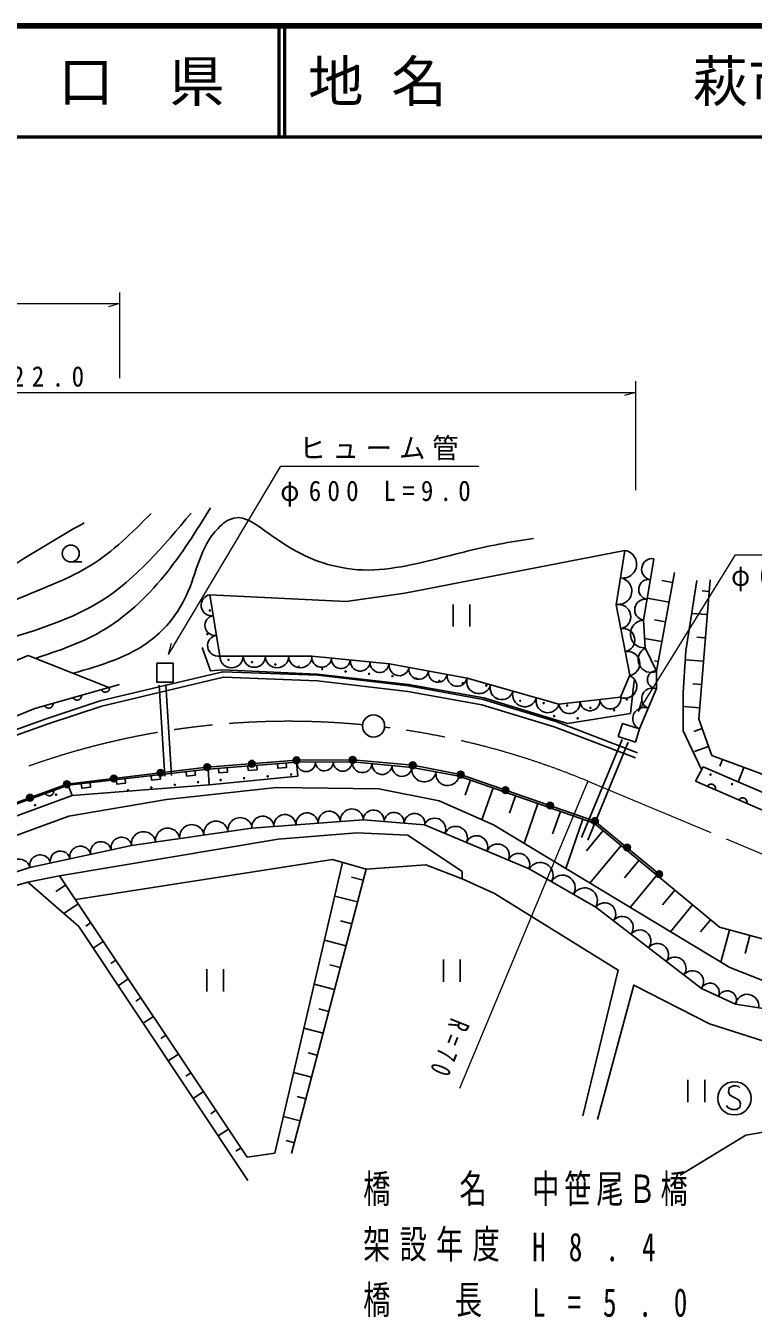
# Model space of a CAD drawing. Units: millimetres, scale not verified. Extents: x 40000 to 680000, y 20000 to 380000.
# Drawn here: x 344959 to 410482, y 263693 to 380000 of the extents above; entities that cross this region are included whole.
import ezdxf
from ezdxf.enums import TextEntityAlignment as Align

# ---------------------------------------------------------------- set-up
doc = ezdxf.new("R2010")
doc.units = ezdxf.units.MM
doc.header["$LTSCALE"] = 1000
doc.linetypes.add('CHAIN', pattern=[18.5, 12, -1.5, 3.5, -1.5])
for name, color, linetype, lineweight in [('M-BGD', 7, 'Continuous', 25), ('M-BMK', 2, 'CHAIN', 13), ('M-BMK-SRVR', 3, 'Continuous', 25), ('M-STR-HTXT', 7, 'Continuous', 13), ('M-STR-STRC', 7, 'Continuous', 25), ('M-TTL', 2, 'Continuous', 140), ('M-TTL-LINE', 7, 'Continuous', 50)]:
    doc.layers.add(name, color=color, linetype=linetype, lineweight=lineweight)
doc.layers.add('M-STR-STR1', color=1, linetype='Continuous')
doc.layers.add('M-TTL-TXT', color=7, linetype='Continuous')
doc.styles.add('ＭＳ ゴシック', font='')
doc.styles.get('ＭＳ ゴシック').set_extended_font_data('MS Gothic')

msp = doc.modelspace()

# ---------------------------------------------------------------- linework, layer by layer
at = {"layer": 'M-BGD'}
for p, q in [((398931, 332746), (398154, 327865)), ((349008, 331717), (350008, 331717)), ((400595, 326478), (401538, 331970)), ((403408, 330750), (401760, 321873)), ((403243, 329862), (402242, 330048)), ((361547, 328759), (362438, 323222)), ((402913, 328087), (400935, 328454)), ((406509, 329062), (405889, 329112)), ((383451, 327885), (383451, 325885)), ((384971, 325885), (384971, 327885)), ((398154, 327865), (399366, 321503)), ((406341, 326967), (404940, 327079)), ((400762, 323981), (400595, 326478)), ((402584, 326312), (401607, 326493)), ((402255, 324536), (400706, 324824)), ((406173, 324872), (405392, 324935)), ((401760, 321873), (400762, 323981)), ((345171, 323291), (352437, 320415)), ((362438, 323222), (370712, 323222)), ((370712, 323222), (377713, 322522)), ((377713, 322522), (384715, 321249)), ((401925, 322761), (401604, 322820)), ((406006, 322777), (404362, 322908)), ((384715, 321249), (392989, 318894)), ((398539, 319530), (399366, 321503)), ((399430, 318066), (399763, 321041)), ((401760, 320320), (401760, 321873)), ((357480, 312431), (356976, 320626)), ((358079, 312468), (357575, 320662)), ((400255, 316677), (401760, 320320)), ((405838, 320682), (405038, 320746)), ((392989, 318894), (398539, 319530)), ((405671, 318587), (404188, 318705)), ((405880, 316722), (405124, 316450)), ((395023, 306898), (398679, 315723)), ((395578, 306668), (399234, 315493)), ((406467, 315088), (405210, 314636)), ((348665, 311688), (361297, 313232)), ((348771, 311600), (361373, 313051)), ((361297, 313232), (369351, 313847)), ((361373, 313051), (369349, 313672)), ((369349, 313672), (374373, 313724)), ((369351, 313847), (374403, 313879)), ((374373, 313724), (379759, 313206)), ((374403, 313879), (379809, 313397)), ((379759, 313206), (384006, 312429)), ((379809, 313397), (384131, 312560)), ((405963, 313257), (405297, 311981)), ((407715, 313918), (407490, 313307)), ((409625, 313212), (409137, 311892)), ((384131, 312560), (396230, 308377)), ((385019, 312075), (384545, 310720)), ((436475, 298396), (405297, 311981)), ((342004, 309274), (348665, 311688)), ((349134, 310668), (348771, 311600)), ((361476, 311652), (349134, 310668)), ((387044, 311367), (386038, 308490)), ((389069, 310659), (388516, 309076)), ((391095, 309952), (389839, 306360)), ((365311, 307735), (375336, 308493)), ((375336, 308493), (380871, 308027)), ((393120, 309244), (392418, 307236)), ((395145, 308536), (393593, 304095)), ((396230, 308377), (402013, 303600)), ((354474, 306162), (365311, 307735)), ((380871, 308027), (390310, 304065)), ((396964, 307512), (395456, 305697)), ((345327, 304181), (354474, 306162)), ((398577, 306173), (395764, 302785)), ((400190, 304834), (398885, 303262)), ((336958, 301555), (345327, 304181)), ((375606, 304044), (368892, 278421)), ((390310, 304065), (396311, 300627)), ((348547, 302607), (347665, 302018)), ((347983, 303452), (364908, 278098)), ((375348, 303059), (374300, 303333)), ((401803, 303495), (399395, 300594)), ((374832, 301088), (372788, 301623)), ((403416, 302156), (402313, 300827)), ((349676, 300917), (348375, 300049)), ((396311, 300627), (405812, 293286)), ((405029, 300816), (403026, 298404)), ((350804, 299226), (350351, 298924)), ((374315, 299117), (373320, 299378)), ((406642, 299477), (405742, 298393)), ((408361, 298561), (407578, 295657)), ((410187, 298069), (409748, 296442)), ((351932, 297536), (351025, 296930)), ((373799, 297146), (371861, 297653)), ((353061, 295846), (352606, 295542)), ((373282, 295175), (372340, 295422)), ((382578, 295905), (382578, 293905)), ((384098, 293905), (384098, 295905)), ((361258, 295031), (361258, 293031)), ((362778, 293031), (362778, 295031)), ((354189, 294156), (353277, 293547)), ((372766, 293204), (370934, 293684)), ((405812, 293286), (408900, 291888)), ((355317, 292465), (354861, 292160)), ((356446, 290775), (355530, 290164)), ((372249, 291233), (371360, 291466)), ((408900, 291888), (417352, 290548)), ((371733, 289262), (370008, 289714)), ((357574, 289085), (357115, 288779)), ((358702, 287395), (357783, 286781)), ((371216, 287291), (370380, 287510)), ((359831, 285704), (359370, 285397)), ((370700, 285320), (369081, 285744)), ((404597, 285070), (404597, 283070)), ((406117, 283070), (406117, 285070)), ((360959, 284014), (360036, 283398)), ((370183, 283349), (369400, 283554)), ((362087, 282324), (361625, 282015)), ((369666, 281378), (368154, 281774)), ((363216, 280634), (362288, 280015)), ((369150, 279407), (368421, 279598)), ((364344, 278944), (363879, 278633))]:
    msp.add_line(p, q, dxfattribs=at)
for points in [[(398931, 332746), (379103, 328906), (373824, 328152), (361547, 328759)], [(405408, 330043), (404410, 323719), (404188, 319947), (404188, 316508), (405797, 313068)], [(406592, 330110), (405587, 317539), (406760, 314270), (443049, 300861), (473668, 287078)], [(399430, 318066), (393765, 317175), (386213, 319461), (379434, 320688), (371209, 321619), (362708, 322006), (361594, 321892), (360844, 324005)], [(309469, 301585), (319106, 309379), (329163, 315832), (338550, 320525), (345171, 323291)], [(285374, 273698), (323466, 304466), (328398, 308427), (332701, 311252), (337574, 313882), (342510, 316061), (346797, 317597), (351660, 319196), (358109, 320729), (362707, 321827), (371260, 321505), (379442, 320546), (386169, 319329), (392705, 317342), (400054, 314536)], [(285688, 273309), (323779, 304076), (328693, 308022), (332957, 310823), (337794, 313432), (342695, 315596), (346959, 317124), (351797, 318715), (358225, 320242), (362756, 321324), (371221, 321006), (379368, 320051), (386051, 318842), (392543, 316869), (399875, 314069)], [(353400, 320688), (345763, 318524), (340735, 316487), (336279, 314578), (330806, 311586), (326083, 308404), (321310, 304713), (301579, 287719)], [(351743, 320218), (351800, 320135), (351868, 320071), (351966, 320016), (352056, 319991), (352157, 319987), (352281, 320021), (352364, 320078), (352428, 320146), (352483, 320245), (352508, 320335), (352512, 320436)], [(346651, 318776), (346708, 318692), (346776, 318628), (346875, 318573), (346965, 318549), (347066, 318544), (347189, 318579), (347272, 318636), (347336, 318704), (347392, 318803), (347416, 318893), (347421, 318994)], [(349197, 319497), (349254, 319413), (349322, 319349), (349420, 319294), (349510, 319270), (349612, 319265), (349735, 319300), (349818, 319357), (349882, 319425), (349937, 319524), (349962, 319614), (349966, 319715)], [(359400, 312824), (359446, 312426), (360241, 312518), (360195, 312915)], [(369349, 313672), (369452, 312429), (361476, 311652), (361373, 313051)], [(362303, 313123), (362334, 312724), (363132, 312786), (363101, 313185)], [(364962, 313330), (364993, 312931), (365791, 312994), (365760, 313392)], [(367621, 313537), (367652, 313139), (368449, 313201), (368418, 313600)], [(405963, 313257), (416670, 308652), (426600, 304214), (437623, 298899)], [(349949, 311736), (349995, 311338), (350789, 311430), (350744, 311827)], [(353099, 312098), (353145, 311701), (353940, 311792), (353894, 312190)], [(356250, 312461), (356295, 312064), (357090, 312155), (357045, 312552)], [(384006, 312429), (396158, 308182), (407448, 298808), (414751, 296839), (417134, 294250)], [(407081, 311203), (407090, 311304), (407078, 311397), (407037, 311502), (406983, 311578), (406907, 311646), (406790, 311697), (406689, 311706), (406597, 311694), (406491, 311652), (406416, 311598), (406348, 311523)], [(336755, 306525), (342090, 309166), (348771, 311600)], [(349134, 310668), (343903, 308752), (337273, 305644)], [(337584, 304712), (348839, 308804), (357644, 310305), (367536, 311393), (376755, 311290), (382193, 310202), (387078, 308027), (408365, 295182), (412353, 293628), (417134, 292851)], [(346725, 310855), (346788, 310776), (346860, 310717), (346963, 310669), (347055, 310651), (347156, 310654), (347276, 310698), (347355, 310761), (347414, 310833), (347462, 310936), (347479, 311028), (347477, 311129)], [(409916, 309968), (409925, 310069), (409913, 310162), (409871, 310267), (409817, 310343), (409742, 310411), (409624, 310462), (409524, 310471), (409431, 310459), (409326, 310417), (409250, 310363), (409182, 310288)], [(322553, 283351), (322482, 286635), (338362, 300976), (345130, 302860), (347983, 303452), (367685, 306736), (374790, 307328), (379374, 307112), (384273, 303829), (384273, 303183), (387180, 301837), (398322, 294947), (395146, 281813)], [(384273, 303183), (380989, 304421), (375606, 304044), (372592, 304905), (349459, 301299)], [(364908, 278098), (367384, 278475), (373494, 304648)], [(345130, 302860), (349728, 298877), (364962, 275999)], [(396461, 281490), (399745, 293601), (406536, 290102), (412188, 288326), (417948, 287249), (418325, 285096), (416441, 281221), (409820, 280090), (403898, 276484)]]:
    msp.add_lwpolyline(points, dxfattribs=at)
for points in [[(358238, 320879), (356774, 320879), (356774, 322597), (358238, 322597)], [(399874, 315494), (398321, 315993), (398701, 317176), (400255, 316677)]]:
    msp.add_lwpolyline(points, close=True, dxfattribs=at)
for centre, radius in [((349008, 332477), 760), ((361530, 327338), 50), ((361319, 325227), 50), ((363219, 322905), 50), ((365330, 322694), 50), ((367441, 322483), 50), ((369551, 322272), 50), ((371662, 322061), 50), ((373773, 321850), 50), ((375884, 321639), 50), ((377995, 321428), 50), ((380105, 321216), 50), ((382216, 321005), 50), ((384327, 320794), 50), ((386438, 320583), 50), ((387388, 319422), 50), ((389498, 319211), 50), ((391609, 319000), 50), ((393720, 318789), 50), ((399102, 319317), 50), ((392559, 317839), 50), ((394670, 317628), 50), ((395831, 318578), 50), ((397942, 318367), 50), ((369351, 313847), 300), ((369351, 313847), 264), ((369351, 313847), 228), ((369351, 313847), 192), ((374403, 313879), 300), ((374403, 313879), 264), ((374403, 313879), 228), ((374403, 313879), 192), ((374403, 313879), 156), ((357086, 312717), 300), ((357086, 312717), 264), ((357086, 312717), 228), ((357086, 312717), 192), ((357086, 312717), 156), ((361297, 313232), 300), ((361297, 313232), 264), ((361297, 313232), 228), ((361297, 313232), 192), ((361297, 313232), 156), ((361297, 313232), 120), ((361297, 313232), 84), ((361297, 313232), 48), ((361297, 313232), 12), ((365324, 313540), 300), ((365324, 313540), 264), ((365324, 313540), 228), ((365324, 313540), 192), ((365324, 313540), 156), ((365324, 313540), 120), ((365324, 313540), 84), ((365324, 313540), 48), ((365324, 313540), 12), ((369351, 313847), 156), ((369351, 313847), 120), ((369351, 313847), 84), ((369351, 313847), 48), ((369351, 313847), 12), ((374403, 313879), 120), ((374403, 313879), 84), ((374403, 313879), 48), ((374403, 313879), 12), ((379809, 313397), 300), ((379809, 313397), 264), ((379809, 313397), 228), ((379809, 313397), 192), ((379809, 313397), 156), ((379809, 313397), 120), ((379809, 313397), 84), ((379809, 313397), 48), ((379809, 313397), 12), ((348665, 311688), 300), ((348665, 311688), 264), ((348665, 311688), 228), ((348665, 311688), 192), ((348665, 311688), 156), ((348665, 311688), 120), ((348665, 311688), 84), ((348665, 311688), 48), ((352876, 312203), 300), ((352876, 312203), 264), ((352876, 312203), 228), ((352876, 312203), 192), ((352876, 312203), 156), ((352876, 312203), 120), ((352876, 312203), 84), ((352876, 312203), 48), ((352876, 312203), 12), ((357086, 312717), 120), ((357086, 312717), 84), ((357086, 312717), 48), ((357086, 312717), 12), ((360483, 311880), 50), ((362513, 312075), 50), ((364627, 312240), 50), ((366742, 312405), 50), ((368857, 312570), 50), ((384131, 312560), 300), ((384131, 312560), 264), ((384131, 312560), 228), ((384131, 312560), 192), ((384131, 312560), 156), ((384131, 312560), 120), ((384131, 312560), 84), ((384131, 312560), 48), ((384131, 312560), 12), ((406644, 312551), 50), ((408588, 311704), 50), ((345335, 310481), 300), ((345335, 310481), 264), ((345335, 310481), 228), ((345335, 310481), 192), ((345335, 310481), 156), ((345335, 310481), 120), ((345335, 310481), 84), ((347682, 310751), 50), ((348665, 311688), 12), ((354161, 311153), 50), ((356268, 311395), 50), ((358376, 311638), 50), ((388164, 311166), 300), ((388164, 311166), 264), ((388164, 311166), 228), ((388164, 311166), 192), ((388164, 311166), 156), ((388164, 311166), 120), ((388164, 311166), 84), ((388164, 311166), 48), ((388164, 311166), 12), ((345335, 310481), 48), ((345335, 310481), 12), ((345781, 309810), 50), ((392197, 309771), 300), ((392197, 309771), 264), ((392197, 309771), 228), ((392197, 309771), 192), ((392197, 309771), 156), ((392197, 309771), 120), ((392197, 309771), 84), ((392197, 309771), 48), ((392197, 309771), 12), ((396230, 308377), 300), ((396230, 308377), 264), ((396230, 308377), 228), ((396230, 308377), 192), ((396230, 308377), 156), ((396230, 308377), 120), ((396230, 308377), 84), ((396230, 308377), 48), ((396230, 308377), 12), ((399122, 305989), 300), ((399122, 305989), 264), ((399122, 305989), 228), ((399122, 305989), 192), ((399122, 305989), 156), ((399122, 305989), 120), ((399122, 305989), 84), ((399122, 305989), 48), ((399122, 305989), 12), ((402013, 303600), 300), ((402013, 303600), 264), ((402013, 303600), 228), ((402013, 303600), 192), ((402013, 303600), 156), ((402013, 303600), 120), ((402013, 303600), 84), ((402013, 303600), 48), ((402013, 303600), 12)]:
    msp.add_circle(centre, radius, dxfattribs=at)
for centre, radius, start, end in [((398735, 331512), 1250, 260.96052, 80.96052), ((401382, 331061), 950, 80.25636, 260.25636), ((398350, 329092), 1200, 260.96052, 80.96052), ((401069, 329237), 900, 80.25636, 260.25636), ((361698, 327821), 950, 99.14164, 279.14164), ((400756, 327414), 950, 80.25636, 260.25636), ((361992, 325995), 900, 99.14164, 279.14164), ((398360, 326784), 1100, 280.78285, 100.78285), ((398763, 324672), 1050, 280.78285, 100.78285), ((400679, 325229), 1250, 93.81407, 273.81407), ((362286, 324168), 950, 99.14164, 279.14164), ((399165, 322560), 1100, 280.78285, 100.78285), ((401268, 322913), 1150, 115.34618, 295.34618), ((363488, 323222), 1050, 180, 0), ((365538, 323222), 1000, 180, 0), ((367588, 323222), 1050, 180, 0), ((369688, 323222), 1050, 180, 0), ((371608, 323132), 900, 174.28941, 354.28941), ((373349, 322958), 850, 174.28941, 354.28941), ((375090, 322784), 900, 174.28941, 354.28941), ((376832, 322610), 850, 174.28941, 354.28941), ((378599, 322361), 900, 169.69515, 349.69515), ((380370, 322039), 900, 169.69515, 349.69515), ((382092, 321726), 850, 169.69515, 349.69515), ((383813, 321413), 900, 169.69515, 349.69515), ((385773, 320948), 1100, 164.11283, 344.11283), ((398945, 320499), 1050, 247.24902, 67.24902), ((401760, 321120), 800, 90, 270), ((387841, 320359), 1050, 164.11283, 344.11283), ((389908, 319770), 1100, 164.11283, 344.11283), ((401381, 319403), 950, 67.54269, 247.54269), ((391976, 319182), 1050, 164.11283, 344.11283), ((393933, 319002), 950, 186.54225, 6.54225), ((395771, 319213), 900, 186.54225, 6.54225), ((397608, 319424), 950, 186.54225, 6.54225), ((400637, 317601), 1000, 67.54269, 247.54269), ((370199, 313681), 850, 180.59066, 0.59066), ((371849, 313698), 800, 180.59066, 0.59066), ((373499, 313715), 850, 180.59066, 0.59066), ((375269, 313638), 900, 174.50768, 354.50768), ((377060, 313465), 900, 174.50768, 354.50768), ((378852, 313293), 900, 174.50768, 354.50768), ((380841, 313008), 1100, 169.63368, 349.63368), ((382956, 312621), 1050, 169.63368, 349.63368), ((374335, 308417), 1050, 4.32056, 184.32056), ((362094, 307268), 1100, 8.25944, 188.25944), ((364271, 307584), 1100, 8.25944, 188.25944), ((366308, 307811), 1000, 4.32056, 184.32056), ((368302, 307961), 1000, 4.32056, 184.32056), ((370297, 308112), 1000, 4.32056, 184.32056), ((372291, 308263), 1000, 4.32056, 184.32056), ((376283, 308413), 950, 355.18645, 175.18645), ((378126, 308258), 900, 355.18645, 175.18645), ((379970, 308103), 950, 355.18645, 175.18645), ((381793, 307640), 1000, 337.22962, 157.22962), ((355563, 306320), 1100, 8.25944, 188.25944), ((357740, 306636), 1100, 8.25944, 188.25944), ((359917, 306952), 1100, 8.25944, 188.25944), ((383683, 306846), 1050, 337.22962, 157.22962), ((385574, 306053), 1000, 337.22962, 157.22962), ((349871, 305165), 950, 12.21931, 192.21931), ((351728, 305568), 950, 12.21931, 192.21931), ((353585, 305970), 950, 12.21931, 192.21931), ((387464, 305259), 1050, 337.22962, 157.22962), ((344305, 303861), 1100, 17.42195, 197.42195), ((346255, 304382), 950, 12.21931, 192.21931), ((348063, 304774), 900, 12.21931, 192.21931), ((389354, 304466), 1000, 337.22962, 157.22962), ((391308, 303493), 1150, 330.19525, 150.19525), ((393303, 302350), 1150, 330.19525, 150.19525), ((395299, 301207), 1150, 330.19525, 150.19525), ((397102, 300016), 1000, 322.30745, 142.30745), ((398685, 298793), 1000, 322.30745, 142.30745), ((400267, 297570), 1000, 322.30745, 142.30745), ((401850, 296347), 1000, 322.30745, 142.30745), ((403433, 295124), 1000, 322.30745, 142.30745), ((405015, 293902), 1000, 322.30745, 142.30745), ((406586, 292935), 850, 335.63755, 155.63755), ((408135, 292234), 850, 335.63755, 155.63755), ((409937, 291723), 1050, 350.991, 170.991)]:
    msp.add_arc(centre, radius, start, end, dxfattribs=at)
for points, knots in [([(345827, 323031), (347857, 323708), (349888, 324385), (351717, 325438), (353902, 326697), (355801, 328493), (357416, 330467), (358993, 332393), (360300, 334489), (361607, 336585)], [0, 0, 0, 0, 1, 1, 1, 2, 2, 2, 3, 3, 3, 3]), ([(337051, 326779), (339016, 328176), (340982, 329573), (343001, 330886), (345354, 332415), (347782, 333830), (350209, 335244)], [0, 0, 0, 0, 1, 1, 1, 2, 2, 2, 2]), ([(339117, 325933), (340921, 326837), (342725, 327741), (344594, 328539), (346697, 329438), (348882, 330201), (350796, 331389), (352812, 332640), (354527, 334361), (356243, 336082)], [0, 0, 0, 0, 1, 1, 1, 2, 2, 2, 3, 3, 3, 3]), ([(342828, 324632), (345976, 325590), (349124, 326548), (351796, 328236), (354908, 330202), (357375, 333158), (359841, 336114)], [0, 0, 0, 0, 1, 1, 1, 2, 2, 2, 2]), ([(349228, 321685), (351735, 322412), (354243, 323139), (356243, 324684), (357588, 325723), (358704, 327132), (359428, 328707), (360369, 330755), (360647, 333082), (362277, 334741), (362690, 335169), (363193, 335552), (363702, 335663), (364741, 335903), (365827, 335010), (366888, 334238), (369096, 332637), (371152, 331580), (373425, 331221), (375908, 330669), (378632, 331190), (381219, 331808), (383385, 332325), (385455, 332910), (387588, 333316), (388612, 333511), (389650, 333665), (390689, 333819)], [0, 0, 0, 0, 1, 1, 1, 2, 2, 2, 3, 3, 3, 4, 4, 4, 5, 5, 5, 6, 6, 6, 7, 7, 7, 8, 8, 8, 9, 9, 9, 9])]:
    msp.add_open_spline(points, degree=3, knots=knots, dxfattribs=at)
at = {"layer": 'M-BMK'}
msp.add_line((395586, 311966), (468121, 281716), dxfattribs=at)
for start, end in [(84.57071, 129.35861), (67.36185, 82.9465)]:
    msp.add_arc((368643, 247359), 70000, start, end, dxfattribs=at)
at = {"layer": 'M-BMK-SRVR'}
msp.add_circle((376283, 316941), 1000, dxfattribs=at)
at = {"layer": 'M-STR-HTXT'}
for p, q in [((353400, 355981), (353400, 348262)), ((301579, 354981), (353400, 354981)), ((353400, 354981), (352400, 354701)), ((399875, 347981), (399875, 338192)), ((274366, 346981), (399875, 346981)), ((399875, 346981), (398875, 346701)), ((357812, 323389), (358084, 324392)), ((400150, 318246), (400438, 319244)), ((395586, 311966), (384039, 284277))]:
    msp.add_line(p, q, dxfattribs=at)
for points in [[(357812, 323389), (367927, 340352), (385768, 340352)], [(400150, 318246), (408892, 332368), (426376, 332368)]]:
    msp.add_lwpolyline(points, dxfattribs=at)
at = {"layer": 'M-STR-STRC'}
msp.add_lwpolyline([(409273, 284363), (409153, 284483), (408913, 284543), (408673, 284543), (408313, 284363), (408253, 284003), (408373, 283703), (409213, 283223), (409333, 282923), (409273, 282563), (408973, 282383), (408553, 282383), (408193, 282563), (408073, 282743)], dxfattribs=at)
msp.add_circle((408793, 283403), 1500, dxfattribs=at)
at = {"layer": 'M-TTL'}
msp.add_line((680000, 380000), (40000, 380000), dxfattribs=at)
at = {"layer": 'M-TTL-LINE'}
for p, q in [((367750, 380000), (367750, 370000)), ((368250, 380000), (368250, 370000)), ((40000, 370000), (680000, 370000))]:
    msp.add_line(p, q, dxfattribs=at)

# ---------------------------------------------------------------- texts
at = {"layer": 'M-STR-HTXT', "char_height": 1833, "attachment_point": 7, "style": 'ＭＳ ゴシック'}
for s, insert in [('\\T1.6;\\W0.9;L=322.0', (338315, 347481)), ('\\T1.26;\\W0.95;ヒューム管', (369597, 340852)), ('\\T1.5;\\W0.9;φ600\\~L=9.0', (367888, 336707)), ('\\T1.5;\\W0.9;φ600\\~L=8.5', (408496, 329065))]:
    msp.add_mtext(s, dxfattribs=dict(at, insert=insert))
at = {"layer": 'M-STR-HTXT', "insert": (383253, 290749), "char_height": 1833, "attachment_point": 7, "rotation": 248.2, "style": 'ＭＳ ゴシック'}
msp.add_mtext('\\T1.65;\\W0.7;R=70', dxfattribs=at)
at = {"layer": 'M-STR-STR1', "char_height": 2566, "attachment_point": 7, "style": 'ＭＳ ゴシック'}
for s, insert in [('\\T1.18;\\W0.7;橋\u3000\u3000名', (375350, 273693)), ('\\T1.18;\\W0.7;中笹尾Ｂ橋', (390572, 273693)), ('\\T1.34;\\W0.7;架設年度\\~', (375350, 268693)), ('\\T2.7;\\W0.7;H8.4', (390572, 268693)), ('\\T1.69;\\W0.7;橋\\~\\~長', (375350, 263693)), ('\\T2.61;\\W0.7;L=5.0', (390572, 263693))]:
    msp.add_mtext(s, dxfattribs=dict(at, insert=insert))
at = {"layer": 'M-TTL-TXT', "style": 'ＭＳ ゴシック'}
msp.add_text('山\u3000口\u3000県', height=3666, dxfattribs=at).set_placement((350375, 375000), align=Align.MIDDLE_CENTER)
for s, p in [('地 名', (370380, 375000)), ('萩市川上', (405024, 375000))]:
    msp.add_text(s, height=3666, dxfattribs=at).set_placement(p, align=Align.MIDDLE_LEFT)

doc.saveas('drawing.dxf')
